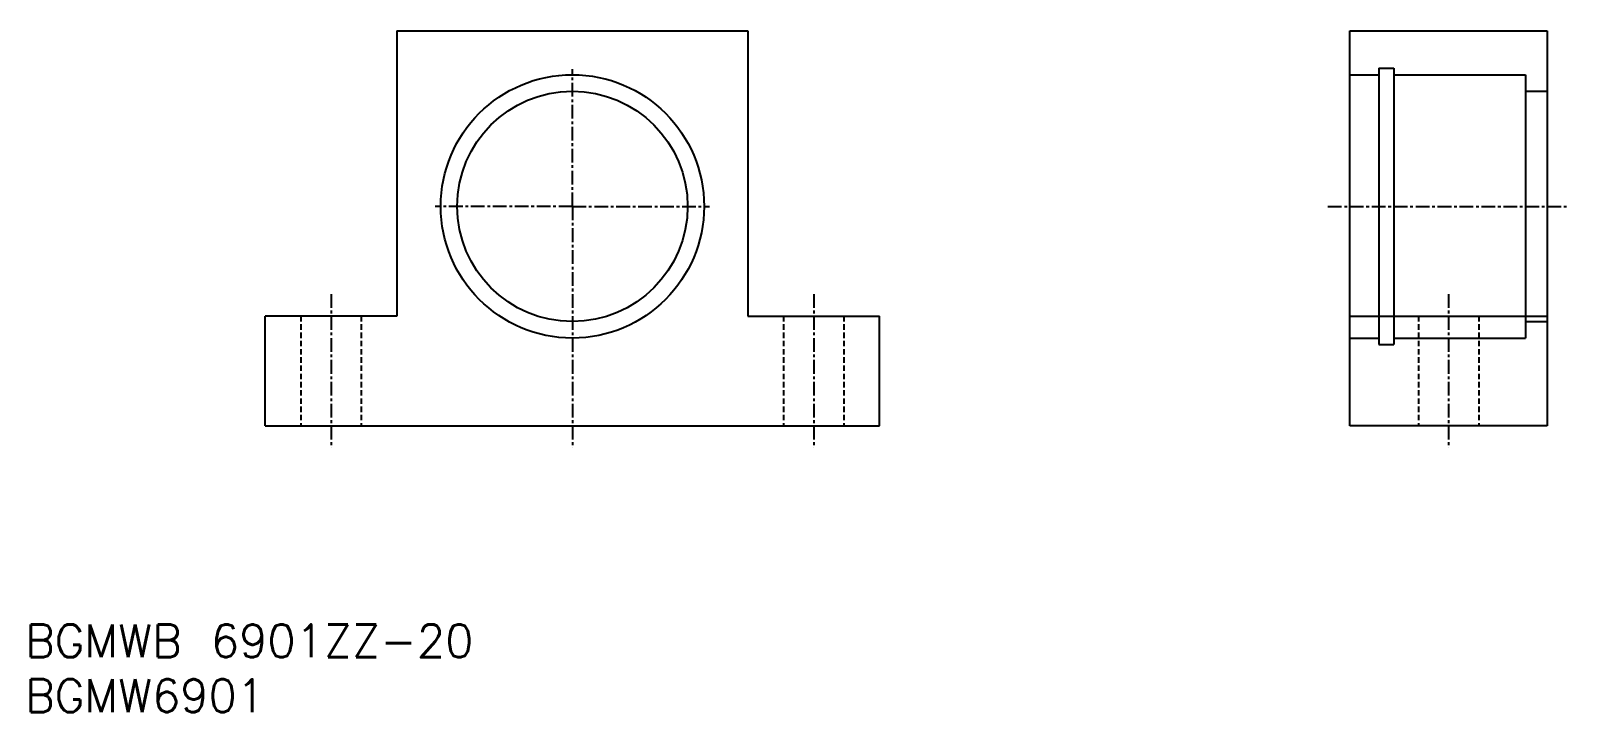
# Model space of a CAD drawing. Extents: x 45 to 186, y 37 to 99.
import ezdxf
from ezdxf.enums import TextEntityAlignment as Align

# ---------------------------------------------------------------- set-up
doc = ezdxf.new("R2010")
doc.units = 0
doc.linetypes.add('CENTER', pattern=[2, 1.25, -0.25, 0.25, -0.25])
doc.linetypes.add('DASHED', pattern=[0.75, 0.5, -0.25])
doc.layers.get('0').update_dxf_attribs({"linetype": 'CONTINUOUS'})
doc.layers.add('CENTER', color=1, linetype='CENTER')
doc.styles.get("Standard").update_dxf_attribs({"font": 'txt.shx', "bigfont": 'extfont.shx'})

msp = doc.modelspace()

# ---------------------------------------------------------------- linework, layer by layer
at = {"color": 7, "linetype": 'CONTINUOUS'}
for p, q in [((78.67, 99.4), (78.67, 73.4)), ((78.67, 99.4), (110.67, 99.4)), ((110.67, 99.4), (110.67, 73.4)), ((165.54, 63.4), (165.54, 99.4)), ((165.54, 99.4), (183.54, 99.4)), ((183.54, 99.4), (183.54, 63.4)), ((165.54, 95.4), (168.19, 95.4)), ((168.19, 96), (168.19, 70.8)), ((168.19, 96), (169.54, 96)), ((169.54, 96), (169.54, 70.8)), ((169.54, 95.4), (181.54, 95.4)), ((181.54, 95.4), (181.54, 71.4)), ((181.54, 93.9), (183.54, 93.9)), ((66.67, 63.4), (66.67, 73.4)), ((78.67, 73.4), (66.67, 73.4)), ((110.67, 73.4), (122.67, 73.4)), ((122.67, 63.4), (122.67, 73.4)), ((165.54, 73.4), (183.54, 73.4)), ((181.54, 72.9), (183.54, 72.9)), ((165.54, 71.4), (168.19, 71.4)), ((168.19, 70.8), (169.54, 70.8)), ((169.54, 71.4), (181.54, 71.4)), ((66.67, 63.4), (122.67, 63.4)), ((183.54, 63.4), (165.54, 63.4))]:
    msp.add_line(p, q, dxfattribs=at)
at = {"color": 3, "linetype": 'DASHED'}
for p, q in [((69.92, 73.4), (69.92, 63.4)), ((75.42, 73.4), (75.42, 63.4)), ((113.92, 73.4), (113.92, 63.4)), ((119.42, 73.4), (119.42, 63.4)), ((171.79, 73.4), (171.79, 63.4)), ((177.29, 73.4), (177.29, 63.4))]:
    msp.add_line(p, q, dxfattribs=at)
at = {"color": 7, "linetype": 'CONTINUOUS'}
for radius in [12, 10.5]:
    msp.add_circle((94.67, 83.4), radius, dxfattribs=at)
at = {"layer": 'CENTER', "color": 1, "linetype": 'CENTER'}
for p, q in [((94.67, 83.4), (94.67, 95.9)), ((94.67, 83.4), (82.17, 83.4)), ((94.67, 83.4), (94.67, 61.4)), ((94.67, 83.4), (107.17, 83.4)), ((163.54, 83.4), (185.54, 83.4)), ((72.67, 75.4), (72.67, 61.4)), ((116.67, 75.4), (116.67, 61.4)), ((174.54, 75.4), (174.54, 61.4))]:
    msp.add_line(p, q, dxfattribs=at)

# ---------------------------------------------------------------- texts
at = {"color": 7, "linetype": 'CONTINUOUS'}
for s, p in [('BGMWB 6901ZZ-20', (44.78, 43.8)), ('BGMW6901', (44.78, 38.8))]:
    msp.add_text(s, height=3, dxfattribs=at).set_placement(p, align=Align.MIDDLE_LEFT)

doc.saveas('drawing.dxf')
